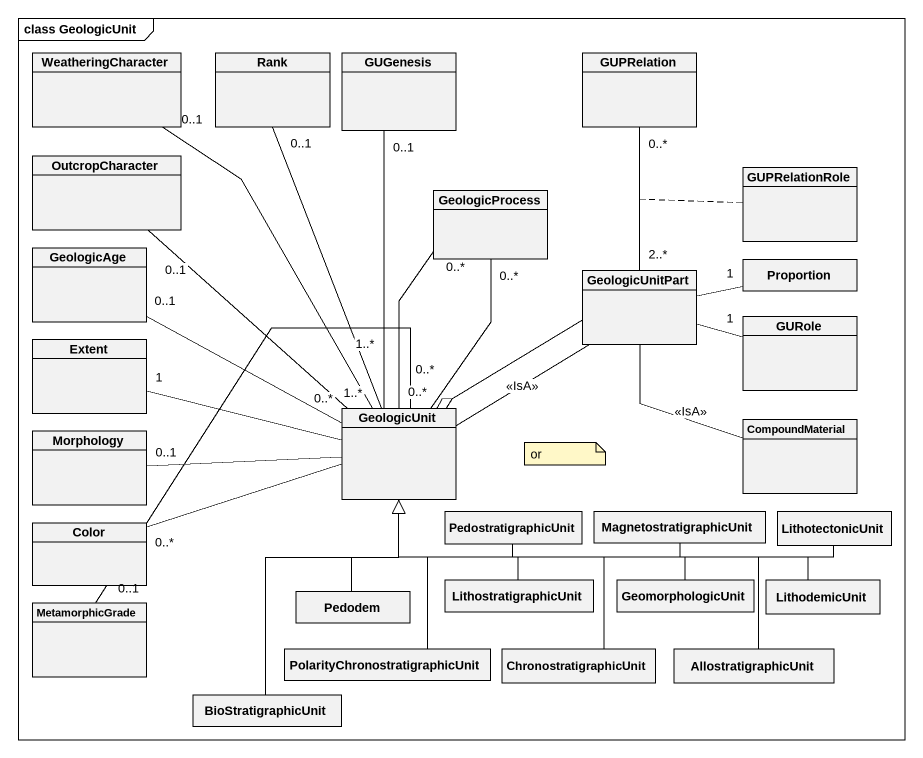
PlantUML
@startuml
mainframe class GeologicUnit
hide circle
hide empty members
class WeatheringCharacter
class Rank
class GUGenesis
class GUPRelation
class OutcropCharacter
class GeologicProcess
class GUPRelationRole
class GeologicAge
class GeologicUnitPart
class Proportion
class Extent
class GURole
class Morphology
class GeologicUnit
class CompoundMaterial
class Color
class PedostratigraphicUnit
class MagnetostratigraphicUnit
class LithotectonicUnit
class MetamorphicGrade
class Pedodem
class LithostratigraphicUnit
class GeomorphologicUnit
class LithodemicUnit
class "PolarityChronostratigraphicUnit" as PolarityChronostratigraphicU
class ChronostratigraphicUnit
class AllostratigraphicUnit
class BioStratigraphicUnit
WeatheringCharacter "0..1" -- GeologicUnit
Rank "0..1" -- "1..*" GeologicUnit
GUGenesis "0..1" -- "1..*" GeologicUnit
OutcropCharacter "0..1" -- GeologicUnit
GeologicProcess "0..*" -- "0..*" GeologicUnit
GeologicProcess "0..*" -- "0..*" GeologicUnit
GeologicAge "0..1" -right- "0..*" GeologicUnit
GeologicUnitPart "2..*" -up- "0..*" GUPRelation
(GeologicUnitPart, GUPRelation) .. GUPRelationRole
GeologicUnitPart --o GeologicUnit
GeologicUnitPart -- GeologicUnit : <<IsA>>
GeologicUnitPart -- CompoundMaterial : <<IsA>>
Proportion "1" -left- GeologicUnitPart
Extent "1" -right- GeologicUnit
GURole "1" -left- GeologicUnitPart
Morphology "0..1" -right- GeologicUnit
Color "0..*" -right- GeologicUnit
PedostratigraphicUnit -up-|> GeologicUnit
MagnetostratigraphicUnit -left-|> GeologicUnit
LithotectonicUnit -left-|> GeologicUnit
MetamorphicGrade "0..1" -up- GeologicUnit
Pedodem -up-|> GeologicUnit
LithostratigraphicUnit -up-|> GeologicUnit
GeomorphologicUnit -left-|> GeologicUnit
LithodemicUnit -left-|> GeologicUnit
PolarityChronostratigraphicU -up-|> GeologicUnit
ChronostratigraphicUnit -up-|> GeologicUnit
AllostratigraphicUnit -left-|> GeologicUnit
BioStratigraphicUnit -up-|> GeologicUnit
note as N1
  or
end note
@enduml
